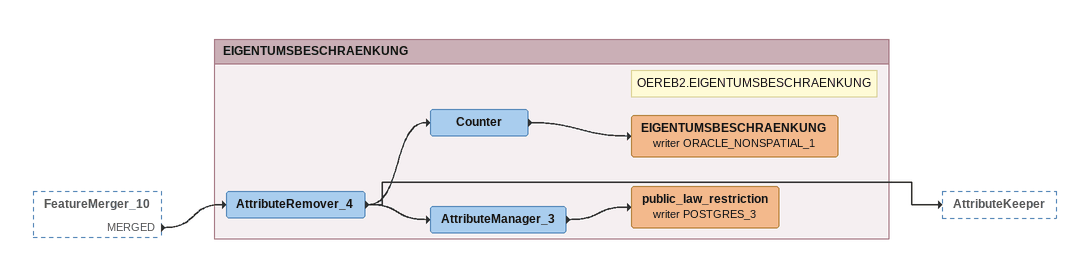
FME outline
FeatureMerger_10 [outside]
    MERGED -> AttributeRemover_4

Bookmark: EIGENTUMSBESCHRAENKUNG
AttributeRemover_4
    -> AttributeKeeper
    -> Counter
    -> AttributeManager_3
Counter
    -> EIGENTUMSBESCHRAENKUNG (writer ORACLE_NONSPATIAL_1)
Note: OEREB2.EIGENTUMSBESCHRAENKUNG
EIGENTUMSBESCHRAENKUNG (writer ORACLE_NONSPATIAL_1)
AttributeManager_3
    -> public_law_restriction (writer POSTGRES_3)
public_law_restriction (writer POSTGRES_3)
